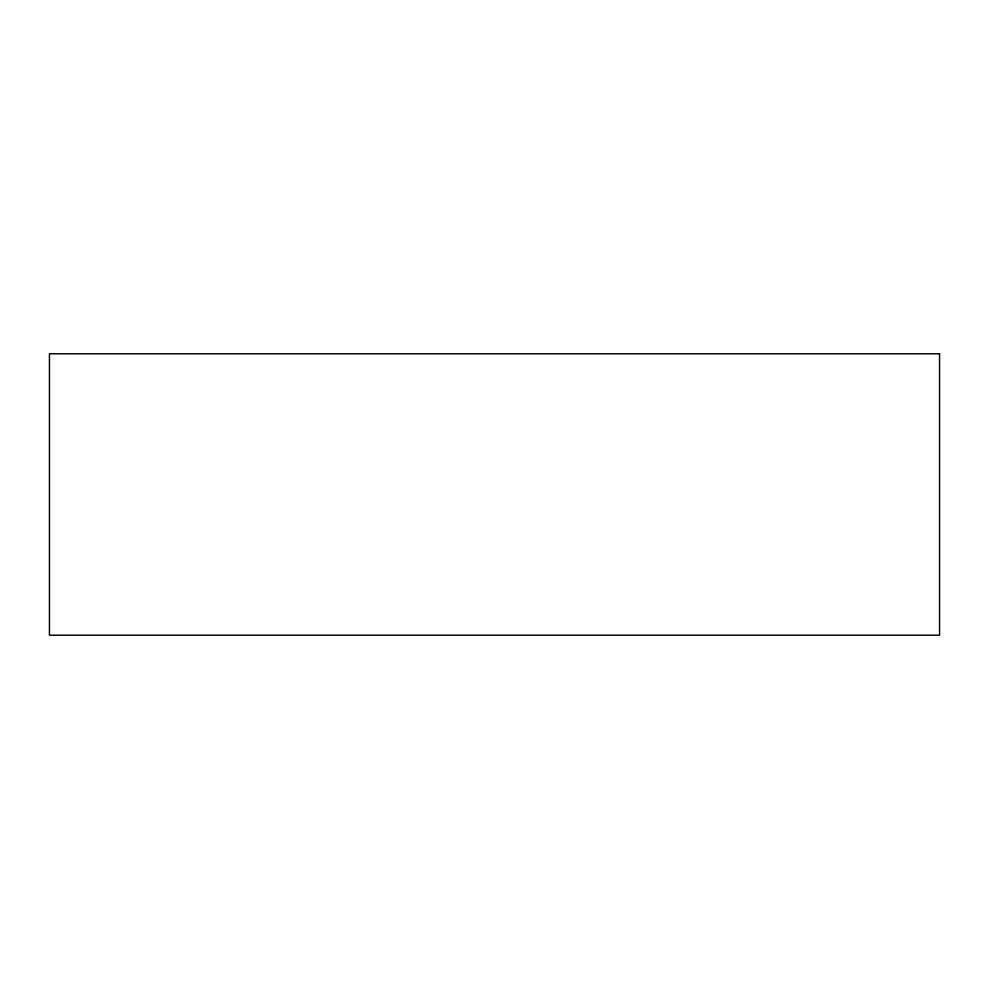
<?xml version="1.0" encoding="UTF-8"?>
<svg xmlns="http://www.w3.org/2000/svg" width="989" height="989" viewBox="0 0 989 989"><rect width="100%" height="100%" fill="white"/><g stroke="black" fill="none" stroke-linecap="round" stroke-linejoin="round"><path stroke-width="1.48" d="M939.55 353.79L49.45 353.79L49.45 635.21L939.55 635.21L939.55 353.79"/></g></svg>
